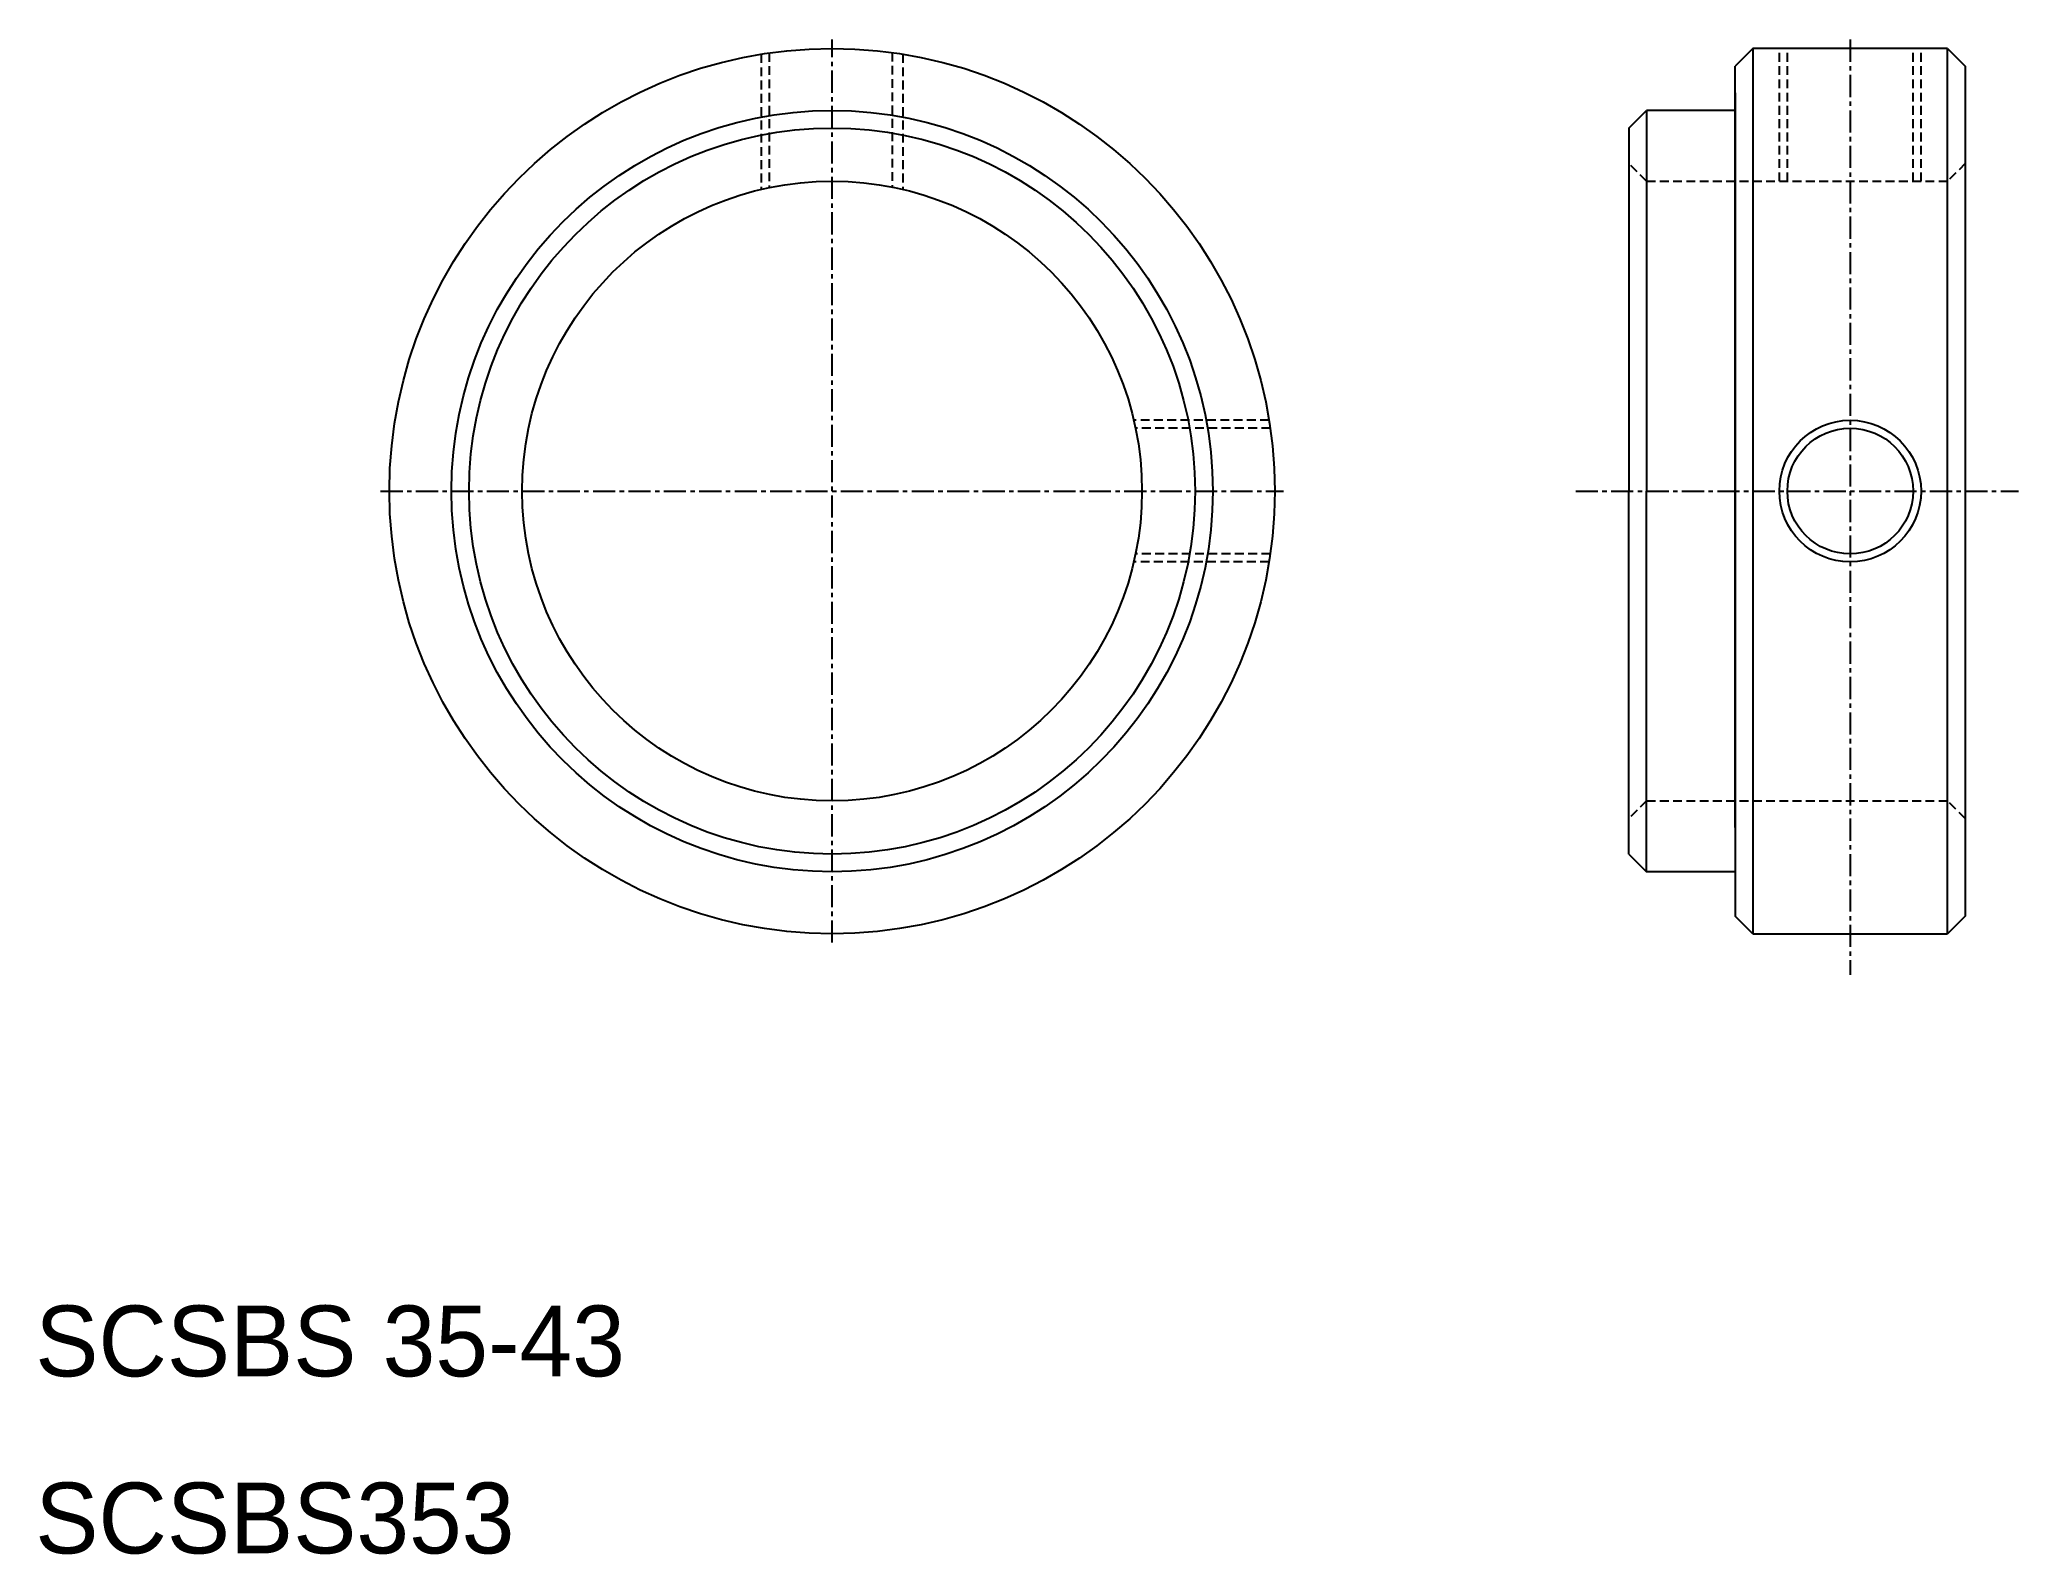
# Model space of a CAD drawing. Extents: x 10 to 122, y 10 to 96.
import ezdxf

# ---------------------------------------------------------------- set-up
doc = ezdxf.new("R2010")
doc.units = 0
doc.linetypes.add('CENTER', pattern=[2, 1.25, -0.25, 0.25, -0.25])
doc.linetypes.add('DASHED', pattern=[0.75, 0.5, -0.25])
doc.layers.get('0').update_dxf_attribs({"linetype": 'CONTINUOUS'})
doc.layers.add('CENTER', color=1, linetype='CENTER')

msp = doc.modelspace()

# ---------------------------------------------------------------- linework, layer by layer
at = {"color": 7, "linetype": 'CONTINUOUS'}
for p, q in [((107, 95), (106, 94)), ((118, 95), (107, 95)), ((107, 95), (107, 45)), ((118, 95), (119, 94)), ((118, 45), (118, 95)), ((106, 89), (106, 94)), ((119, 94), (119, 46)), ((106, 92.5), (106, 46)), ((100, 90.5), (101, 91.5)), ((101, 91.5), (101, 70)), ((106, 91.5), (101, 91.5)), ((100, 90.5), (100, 70)), ((106, 51), (106, 89)), ((100, 49.5), (100, 70)), ((101, 48.5), (101, 70)), ((100, 49.5), (101, 48.5)), ((106, 48.5), (101, 48.5)), ((107, 45), (106, 46)), ((119, 46), (118, 45)), ((107, 45), (118, 45))]:
    msp.add_line(p, q, dxfattribs=at)
at = {"color": 3, "linetype": 'DASHED'}
for p, q in [((108.5, 87.5), (108.5, 95)), ((108.95, 87.5), (108.95, 95)), ((116.05, 87.5), (116.05, 95)), ((116.5, 87.5), (116.5, 95)), ((51, 94.68), (51, 87.04)), ((51.45, 94.75), (51.45, 87.14)), ((58.4, 94.77), (58.4, 87.17)), ((59, 94.68), (59, 87.04)), ((101, 87.5), (100, 88.5)), ((119, 88.5), (118, 87.5)), ((101, 87.5), (118, 87.5)), ((79.68, 74), (72.04, 74)), ((79.75, 73.55), (72.14, 73.55)), ((79.68, 66), (72.04, 66)), ((79.75, 66.45), (72.14, 66.45)), ((101, 52.5), (100, 51.5)), ((101, 52.5), (118, 52.5)), ((119, 51.5), (118, 52.5))]:
    msp.add_line(p, q, dxfattribs=at)
at = {"color": 7, "linetype": 'CONTINUOUS'}
for centre, radius in [((55, 70), 25), ((55, 70), 21.5), ((55, 70), 20.5), ((55, 70), 17.5), ((112.5, 70), 3.55)]:
    msp.add_circle(centre, radius, dxfattribs=at)
at = {"color": 3, "linetype": 'CONTINUOUS'}
msp.add_circle((112.5, 70), 4, dxfattribs=at)
at = {"layer": 'CENTER', "color": 1, "linetype": 'CENTER'}
for p, q in [((55, 44.5), (55, 95.5)), ((112.5, 95.5), (112.5, 42.67)), ((29.5, 70), (80.5, 70)), ((97, 70), (122, 70))]:
    msp.add_line(p, q, dxfattribs=at)

# ---------------------------------------------------------------- texts
at = {"color": 7, "linetype": 'CONTINUOUS'}
for s, p in [('SCSBS 35-43', (10, 20)), ('SCSBS353', (10, 10))]:
    msp.add_text(s, height=4, dxfattribs=at).set_placement(p)

doc.saveas('drawing.dxf')
